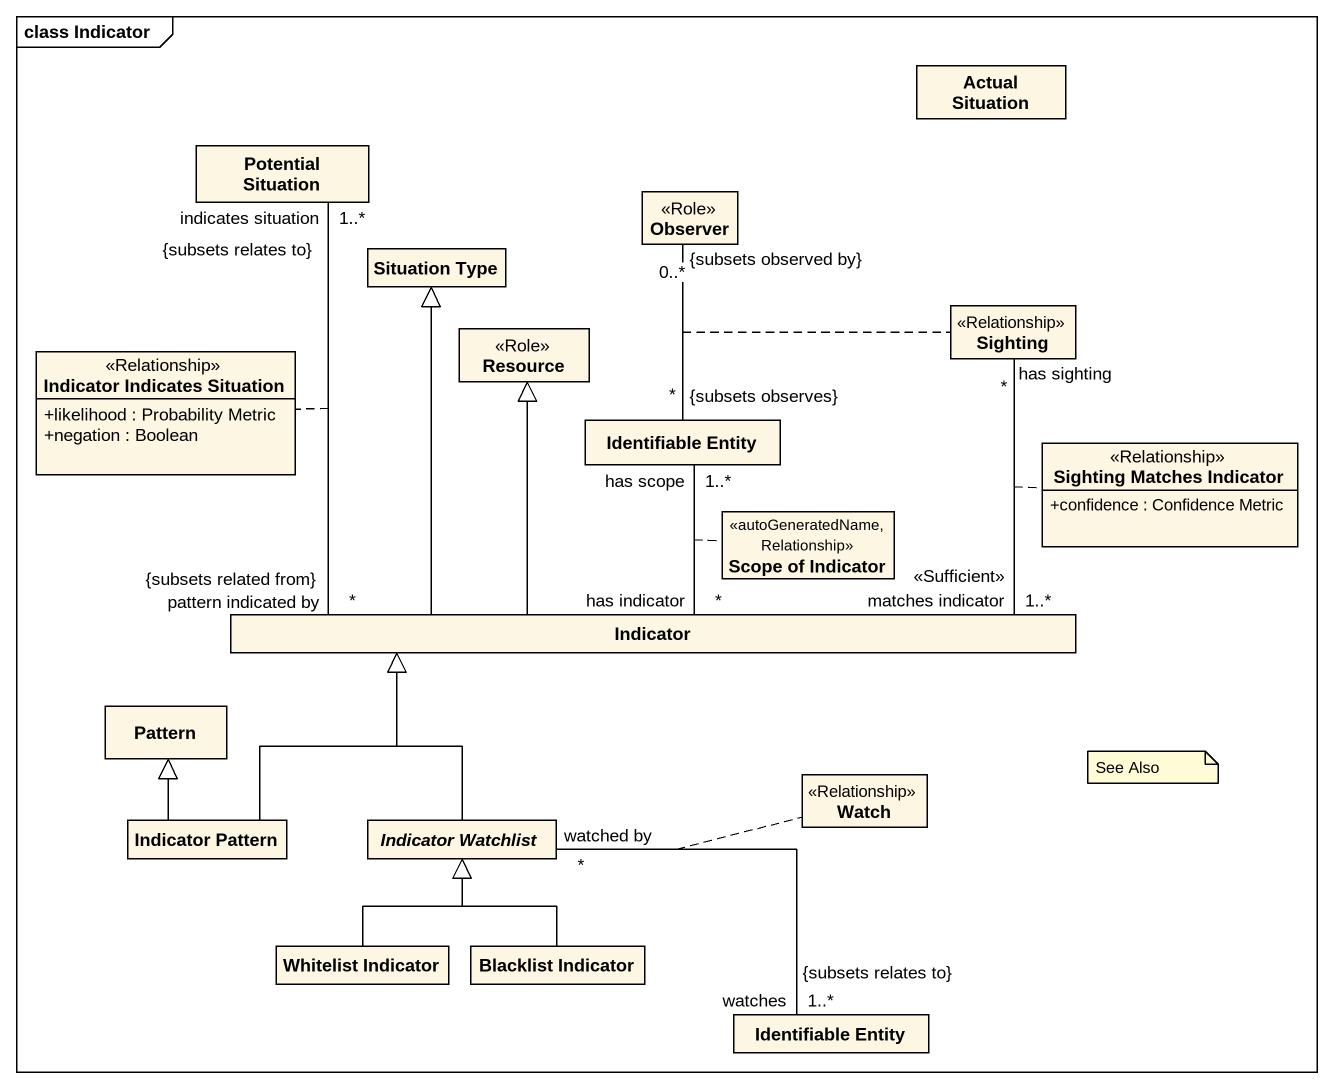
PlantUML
@startuml
mainframe class Indicator
hide circle
hide empty members
skinparam classAttributeIconSize 0
class "Actual Situation" as Actual_Situation
class "Potential Situation" as Potential_Situation
class Observer <<Role>>
class "Situation Type" as Situation_Type
class Resource <<Role>>
class Sighting <<Relationship>>
class "Indicator Indicates Situation" as Indicator_Indicates <<Relationship>> {
  +likelihood : Probability Metric
  +negation : Boolean
}
class "Identifiable Entity" as Identifiable_Entity
class "Sighting Matches Indicator" as Sighting_Matches_Indicator <<Relationship>> {
  +confidence : Confidence Metric
}
class "Scope of Indicator" as Scope_of_Indicator <<autoGeneratedName, Relationship>>
class Indicator
class Pattern
class Watch <<Relationship>>
class "Indicator Pattern" as Indicator_Pattern
abstract class "Indicator Watchlist" as Indicator_Watchlist
class "Whitelist Indicator" as Whitelist_Indicator
class "Blacklist Indicator" as Blacklist_Indicator
class "Identifiable Entity" as Identifiable_Entity_2
Observer "0..*\n{subsets observed by}" -- "*\n{subsets observes}" Identifiable_Entity
(Observer, Identifiable_Entity) .. Sighting
Sighting "has sighting\n*" -- "matches indicator\n1..*\n<<Sufficient>>" Indicator
(Sighting, Indicator) .. Sighting_Matches_Indicator
Identifiable_Entity "has scope\n1..*" -- "has indicator\n*" Indicator
(Identifiable_Entity, Indicator) .. Scope_of_Indicator
Indicator "pattern indicated by\n{subsets related from}\n*" -up- "indicates situation\n{subsets relates to}\n1..*" Potential_Situation
(Indicator, Potential_Situation) .. Indicator_Indicates
Indicator -up-|> Situation_Type
Indicator -up-|> Resource
Indicator_Pattern -right-|> Indicator
Indicator_Pattern -up-|> Pattern
Indicator_Watchlist -up-|> Indicator
Indicator_Watchlist "watched by\n*" -right- "1..*\n{subsets relates to}\nwatches" Identifiable_Entity_2
(Indicator_Watchlist, Identifiable_Entity_2) .. Watch
Whitelist_Indicator -up-|> Indicator_Watchlist
Blacklist_Indicator -up-|> Indicator_Watchlist
note as N1
  See Also
end note
@enduml
